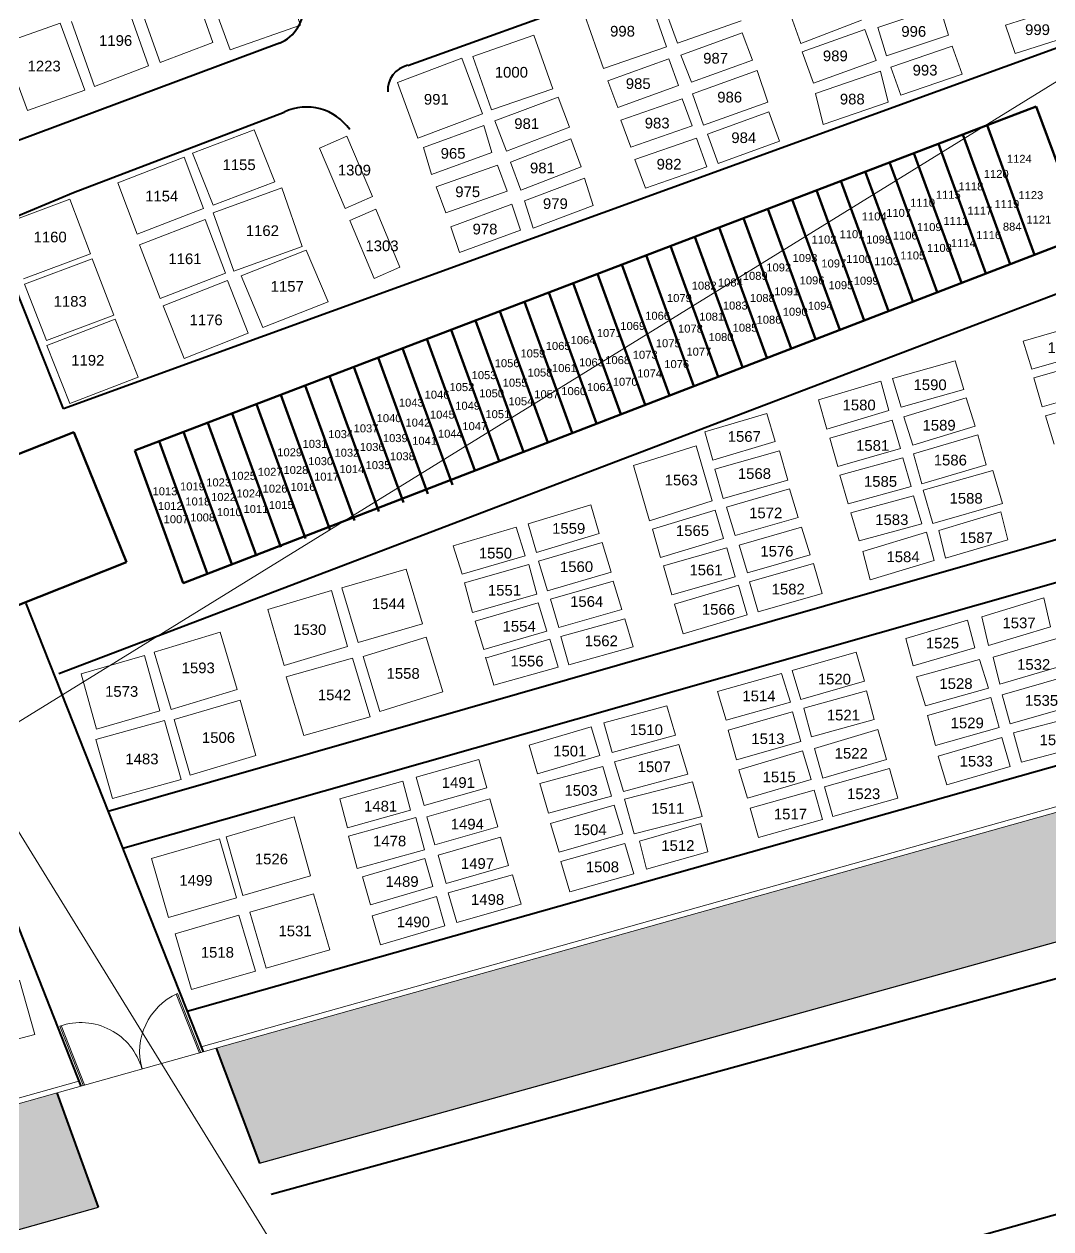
# Model space of a CAD drawing. Header units: inches. Extents: x 0 to 420, y 0 to 297.
# Drawn here: x 241.48 to 279.97, y 110.63 to 155.78 of the extents above; entities that cross this region are included whole.
import ezdxf

# ---------------------------------------------------------------- set-up
doc = ezdxf.new("R2010")
doc.units = ezdxf.units.IN
doc.header["$LTSCALE"] = 2.5
doc.header["$MEASUREMENT"] = 0
doc.layers.get('0').update_dxf_attribs({"lineweight": 0})
for name, color, linetype, lineweight in [('MALHA_COORDENADA4', 10, 'Continuous', 0), ('PEN 01', 1, 'Continuous', 9), ('PEN 02', 2, 'Continuous', 20), ('PEN 03', 3, 'Continuous', 30), ('PEN 04', 4, 'Continuous', 40), ('PEN 05', 5, 'Continuous', 50)]:
    doc.layers.add(name, color=color, linetype=linetype, lineweight=lineweight)
doc.styles.get("Standard").update_dxf_attribs({"font": 'arial.ttf'})

msp = doc.modelspace()

# ---------------------------------------------------------------- hatches: boundary and pattern name
at = {"layer": 'PEN 03'}
h = msp.add_hatch(dxfattribs=at)
h.set_pattern_fill('GRASS', color=256, angle=-58.3307, style=0)
h.set_pattern_definition([(31.66932, (10.4577, 355.69984), (0.2305709, 0.9730555), [0.1875, -1.2267136]), (346.66932, (10.4577, 355.6998), (0.230571, 0.9730555), [0.1875, -0.8125]), (76.66932, (10.4577, 355.6998), (-0.9730555, 0.230571), [0.1875, -0.8125])])
h.paths.add_polyline_path([(263.725, 221.783), (292.136, 132.577), (290.357, 129.104), (248.679, 117.407), (250.296, 113.101), (293.176, 125), (294.819, 128.86), (266.122, 220.214), (266.114, 220.261), (266.106, 220.309), (266.096, 220.356), (266.085, 220.402), (266.072, 220.449), (266.059, 220.495), (266.044, 220.54), (266.028, 220.586), (266.01, 220.63), (265.992, 220.675), (265.972, 220.719), (265.951, 220.762), (265.929, 220.805), (265.906, 220.847), (265.882, 220.888), (265.857, 220.929), (265.83, 220.969), (265.803, 221.008), (265.774, 221.047), (265.745, 221.085), (265.714, 221.122), (265.683, 221.158), (265.65, 221.194), (265.617, 221.228), (265.583, 221.262), (265.547, 221.294), (265.511, 221.326), (265.474, 221.357), (265.437, 221.387), (265.398, 221.415), (265.359, 221.443), (265.319, 221.47), (265.278, 221.495), (265.237, 221.52), (265.195, 221.543), (265.153, 221.566), (265.109, 221.587), (265.066, 221.607), (265.022, 221.625), (264.977, 221.643), (264.932, 221.659), (264.886, 221.674), (264.84, 221.688), (264.794, 221.701), (264.747, 221.713), (264.7, 221.723), (264.653, 221.732), (264.606, 221.74), (264.558, 221.746), (264.51, 221.751), (264.463, 221.755), (264.415, 221.758), (264.367, 221.759), (264.319, 221.759), (264.271, 221.758), (264.223, 221.755), (264.175, 221.751), (264.127, 221.746), (264.079, 221.74), (264.032, 221.732), (263.985, 221.724), (263.938, 221.713), (263.891, 221.702), (263.845, 221.689)])
h = msp.add_hatch(dxfattribs=at)
h.set_pattern_fill('GRASS', color=256, angle=-58.3307, style=0, pattern_type=2)
h.set_pattern_definition([(31.6693, (239.42994, 128.5002), (0.230571, 0.9730555), [0.1875, -1.226714]), (346.6693, (239.4299, 128.5002), (0.230571, 0.973056), [0.1875, -1.226714, 0.1875, -0.8125]), (76.6693, (239.4299, 128.5002), (-0.973056, 0.230571), [0.1875, -1.226714, 0.1875, -0.8125, 0.1875, -0.8125])])
h.paths.add_polyline_path([(165.497, 94.062), (164.38, 92.025), (166.221, 89.606), (244.268, 111.444), (242.72, 115.735)])

# ---------------------------------------------------------------- linework, layer by layer
for p, q in [((251.843, 155.744, 1.69), (250.812, 158.603, 1.885)), ((249.198, 154.814, 1.763), (248.167, 157.673, 1.958)), ((247.692, 157.519, 1.995), (248.552, 155.089, 1.781)), ((245.715, 156.778, 2.018), (246.575, 154.349, 1.804)), ((264.848, 156.951, 1.477), (265.558, 154.928, 1.363)), ((265.233, 157.107, 1.486), (265.971, 155.07, 1.371)), ((245.284, 156.649, 2.058), (246.144, 154.22, 1.844)), ((273.482, 155.656, 1.234), (275.802, 156.431, 1.145)), ((275.802, 156.431, 1.145), (276.124, 155.367, 0.956)), ((280.635, 156.496, 0.93), (278.27, 155.748, 0.924)), ((242.824, 155.812, 2.049), (240.676, 155.051, 2.053)), ((242.824, 155.812, 2.049), (243.75, 153.309, 1.893)), ((243.255, 155.875, 2.083), (244.115, 153.446, 1.869)), ((262.481, 156.143, 1.436), (263.191, 154.12, 1.322)), ((268.35, 155.91, 1.337), (265.971, 155.07, 1.371)), ((270.214, 156.11, 1.19), (270.589, 155.061, 1.172)), ((272.865, 155.929, 1.237), (270.589, 155.061, 1.172)), ((251.843, 155.744, 1.69), (249.198, 154.814, 1.763)), ((260.589, 155.37, 1.43), (258.292, 154.573, 1.5)), ((260.589, 155.37, 1.43), (261.296, 153.363, 1.36)), ((268.388, 155.45, 1.251), (266.099, 154.623, 1.291)), ((268.388, 155.45, 1.251), (268.784, 154.436, 1.232)), ((272.988, 155.583, 1.179), (270.639, 154.746, 1.151)), ((272.988, 155.583, 1.179), (273.421, 154.413, 1.053)), ((273.482, 155.656, 1.234), (273.804, 154.592, 1.045)), ((273.804, 154.592, 1.045), (276.124, 155.367, 0.956)), ((278.27, 155.748, 0.924), (278.621, 154.683, 0.815)), ((280.986, 155.431, 0.821), (278.621, 154.683, 0.815)), ((240.676, 155.051, 2.053), (241.602, 152.548, 1.897)), ((248.552, 155.089, 1.781), (246.575, 154.349, 1.804)), ((265.558, 154.928, 1.363), (263.191, 154.12, 1.322)), ((276.263, 154.957, 0.896), (273.964, 154.167, 1.005)), ((276.263, 154.957, 0.896), (273.964, 154.167, 1.005)), ((276.263, 154.957, 0.896), (276.639, 153.907, 0.728)), ((257.892, 154.501, 1.534), (255.474, 153.591, 1.527)), ((257.892, 154.501, 1.534), (258.657, 152.425, 1.43)), ((258.292, 154.573, 1.5), (258.999, 152.566, 1.43)), ((265.646, 154.483, 1.338), (263.361, 153.661, 1.32)), ((265.646, 154.483, 1.338), (266.013, 153.482, 1.223)), ((266.099, 154.623, 1.291), (266.495, 153.609, 1.272)), ((268.784, 154.436, 1.232), (266.495, 153.609, 1.272)), ((270.639, 154.746, 1.151), (271.073, 153.575, 1.025)), ((246.144, 154.22, 1.844), (244.115, 153.446, 1.869)), ((268.95, 154.038, 1.213), (266.534, 153.169, 1.302)), ((268.95, 154.038, 1.213), (269.359, 152.858, 1.069)), ((273.421, 154.413, 1.053), (271.073, 153.575, 1.025)), ((273.581, 154.014, 1.023), (271.143, 153.176, 1.045)), ((273.581, 154.014, 1.023), (273.868, 152.861, 0.85)), ((273.964, 154.167, 1.005), (274.339, 153.118, 0.837)), ((255.474, 153.591, 1.527), (256.239, 151.514, 1.423)), ((263.361, 153.661, 1.32), (263.728, 152.661, 1.205)), ((276.639, 153.907, 0.728), (274.339, 153.118, 0.837)), ((243.75, 153.309, 1.893), (241.602, 152.548, 1.897)), ((261.296, 153.363, 1.36), (258.999, 152.566, 1.43)), ((266.013, 153.482, 1.223), (263.728, 152.661, 1.205)), ((266.534, 153.169, 1.302), (266.943, 151.989, 1.158)), ((271.143, 153.176, 1.045), (271.43, 152.023, 0.872)), ((261.491, 153.049, 1.219), (259.123, 152.155, 1.389)), ((261.491, 153.049, 1.219), (261.926, 151.92, 1.073)), ((266.148, 152.983, 1.294), (263.844, 152.178, 1.255)), ((266.148, 152.983, 1.294), (266.52, 151.973, 1.157)), ((269.359, 152.858, 1.069), (266.943, 151.989, 1.158)), ((273.868, 152.861, 0.85), (271.43, 152.023, 0.872)), ((258.657, 152.425, 1.43), (256.239, 151.514, 1.423)), ((263.844, 152.178, 1.255), (264.216, 151.168, 1.118)), ((269.399, 152.489, 1.079), (267.092, 151.663, 1.13)), ((269.399, 152.489, 1.079), (269.796, 151.39, 0.934)), ((247.792, 150.943, 1.531), (250.108, 151.816, 1.217)), ((250.108, 151.816, 1.217), (250.881, 149.87, 1.389)), ((258.711, 151.988, 1.414), (256.445, 151.162, 1.362)), ((258.711, 151.988, 1.414), (259.016, 150.968, 1.25)), ((259.123, 152.155, 1.389), (259.558, 151.026, 1.243)), ((261.926, 151.92, 1.073), (259.558, 151.026, 1.243)), ((266.52, 151.973, 1.157), (264.216, 151.168, 1.118)), ((252.546, 151.139, 1.453), (253.573, 151.585, 1.458)), ((253.573, 151.585, 1.458), (254.537, 149.322, 1.287)), ((261.974, 151.486, 1.136), (259.709, 150.606, 1.17)), ((261.974, 151.486, 1.136), (262.357, 150.434, 1.047)), ((266.679, 151.508, 1.045), (264.375, 150.706, 1.081)), ((266.679, 151.508, 1.045), (267.075, 150.429, 0.905)), ((267.092, 151.663, 1.13), (267.489, 150.564, 0.985)), ((269.796, 151.39, 0.934), (267.489, 150.564, 0.985)), ((247.792, 150.943, 1.531), (248.566, 148.996, 1.703)), ((252.546, 151.139, 1.453), (253.509, 148.875, 1.282)), ((256.445, 151.162, 1.362), (256.75, 150.141, 1.198)), ((259.016, 150.968, 1.25), (256.75, 150.141, 1.198)), ((247.48, 150.797, 1.717), (244.986, 149.84, 1.715)), ((247.48, 150.797, 1.717), (248.204, 148.871, 1.371)), ((256.918, 149.687, 1.138), (259.227, 150.5, 1.214)), ((259.227, 150.5, 1.214), (259.591, 149.52, 1.113)), ((259.709, 150.606, 1.17), (260.092, 149.554, 1.081)), ((262.357, 150.434, 1.047), (260.092, 149.554, 1.081)), ((264.375, 150.706, 1.081), (264.771, 149.628, 0.941)), ((267.075, 150.429, 0.905), (264.771, 149.628, 0.941)), ((262.485, 150.003, 1.029), (260.233, 149.157, 1.053)), ((262.485, 150.003, 1.029), (262.812, 148.981, 0.931)), ((244.986, 149.84, 1.715), (245.711, 147.915, 1.369)), ((248.566, 148.996, 1.703), (250.881, 149.87, 1.389)), ((248.571, 148.716, 2.227), (251.137, 149.645, 1.204)), ((251.137, 149.645, 1.204), (251.906, 147.448, 1.211)), ((256.918, 149.687, 1.138), (257.282, 148.707, 1.037)), ((257.282, 148.707, 1.037), (259.591, 149.52, 1.113)), ((240.694, 148.291, 1.555), (243.195, 149.222, 1.595)), ((243.195, 149.222, 1.595), (243.962, 147.173, 1.435)), ((253.509, 148.875, 1.282), (254.537, 149.322, 1.287)), ((259.755, 149.036, 1.048), (257.47, 148.19, 0.979)), ((259.755, 149.036, 1.048), (260.084, 148.065, 1.027)), ((260.233, 149.157, 1.053), (260.561, 148.135, 0.955)), ((248.204, 148.871, 1.371), (245.711, 147.915, 1.369)), ((248.571, 148.716, 2.227), (248.571, 148.716, 2.227)), ((248.571, 148.716, 2.227), (249.34, 146.519, 2.234)), ((254.657, 148.841, 1.233), (253.692, 148.419, 1.222)), ((254.657, 148.841, 1.233), (255.563, 146.672, 0.959)), ((262.812, 148.981, 0.931), (260.561, 148.135, 0.955)), ((248.262, 148.456, 1.448), (245.809, 147.513, 1.386)), ((248.262, 148.456, 1.448), (249.029, 146.443, 1.296)), ((253.692, 148.419, 1.222), (254.598, 146.25, 0.948)), ((257.47, 148.19, 0.979), (257.8, 147.219, 0.958)), ((260.084, 148.065, 1.027), (257.8, 147.219, 0.958)), ((245.809, 147.513, 1.386), (246.576, 145.5, 1.234)), ((249.34, 146.519, 2.234), (251.906, 147.448, 1.211)), ((249.617, 146.349, 1.951), (252.055, 147.312, 1.947)), ((252.055, 147.312, 1.947), (252.87, 145.377, 1.076)), ((241.461, 146.242, 1.395), (243.962, 147.173, 1.435)), ((241.495, 146.039, 1.38), (244.024, 146.988, 1.398)), ((244.024, 146.988, 1.398), (244.847, 144.879, 1.249)), ((249.029, 146.443, 1.296), (246.576, 145.5, 1.234)), ((249.617, 146.349, 1.951), (250.432, 144.413, 1.08)), ((255.563, 146.672, 0.959), (254.598, 146.25, 0.948)), ((241.495, 146.039, 1.38), (242.317, 143.93, 1.231)), ((246.697, 145.22, 1.243), (249.098, 146.17, 1.243)), ((249.098, 146.17, 1.243), (249.881, 144.206, 0.949)), ((246.697, 145.22, 1.243), (247.479, 143.256, 0.949)), ((250.432, 144.413, 1.08), (252.87, 145.377, 1.076)), ((242.317, 143.93, 1.231), (244.847, 144.879, 1.249)), ((242.325, 143.737, 1.218), (244.886, 144.728, 1.228)), ((244.886, 144.728, 1.228), (245.75, 142.553, 1.067)), ((278.927, 143.905, -0.846), (281.313, 144.595, -0.888)), ((247.479, 143.256, 0.949), (249.881, 144.206, 0.949)), ((242.325, 143.737, 1.218), (243.189, 141.562, 1.057)), ((278.927, 143.905, -0.846), (279.247, 142.85, -0.87)), ((276.382, 143.167, -0.696), (274.032, 142.504, -0.501)), ((276.382, 143.167, -0.696), (276.701, 142.09, -0.824)), ((279.247, 142.85, -0.87), (281.634, 143.54, -0.912)), ((281.737, 143.215, -0.951), (279.329, 142.53, -0.896)), ((243.189, 141.562, 1.057), (245.75, 142.553, 1.067)), ((271.259, 141.7, -0.582), (273.594, 142.397, -0.488)), ((273.594, 142.397, -0.488), (273.896, 141.305, -0.571)), ((274.032, 142.504, -0.501), (274.351, 141.427, -0.629)), ((279.637, 141.444, -0.949), (279.329, 142.53, -0.896)), ((276.701, 142.09, -0.824), (274.351, 141.427, -0.629)), ((282.046, 142.13, -1.004), (279.637, 141.444, -0.949)), ((271.259, 141.7, -0.582), (271.561, 140.607, -0.665)), ((274.449, 141.071, -0.632), (276.788, 141.772, -0.765)), ((276.788, 141.772, -0.765), (277.124, 140.71, -0.97)), ((282.12, 141.763, -0.984), (279.758, 141.101, -1.079)), ((269.324, 141.194, -0.545), (266.991, 140.499, -0.284)), ((269.324, 141.194, -0.545), (269.631, 140.136, -0.664)), ((271.561, 140.607, -0.665), (273.896, 141.305, -0.571)), ((271.677, 140.264, -0.721), (274.019, 140.938, -0.626)), ((274.019, 140.938, -0.626), (274.327, 139.879, -0.727)), ((274.449, 141.071, -0.632), (274.785, 140.009, -0.837)), ((280.091, 140.041, -1.201), (279.758, 141.101, -1.079)), ((266.991, 140.499, -0.284), (267.298, 139.441, -0.403)), ((274.785, 140.009, -0.837), (277.124, 140.71, -0.97)), ((266.667, 139.983, -0.347), (264.323, 139.236, -0.331)), ((267.268, 137.918, -0.552), (266.667, 139.983, -0.347)), ((269.631, 140.136, -0.664), (267.298, 139.441, -0.403)), ((271.677, 140.264, -0.721), (271.985, 139.206, -0.822)), ((277.224, 140.395, -1.006), (274.82, 139.683, -0.764)), ((277.224, 140.395, -1.006), (277.538, 139.27, -1.071)), ((269.793, 139.796, -0.665), (267.373, 139.109, -0.402)), ((269.793, 139.796, -0.665), (270.107, 138.688, -0.766)), ((271.985, 139.206, -0.822), (274.327, 139.879, -0.727)), ((274.419, 139.528, -0.745), (272.056, 138.873, -0.759)), ((274.727, 138.456, -0.897), (274.419, 139.528, -0.745)), ((274.82, 139.683, -0.764), (275.134, 138.558, -0.829)), ((264.923, 137.171, -0.536), (264.323, 139.236, -0.331)), ((267.373, 139.109, -0.402), (267.687, 138.001, -0.503)), ((277.538, 139.27, -1.071), (275.134, 138.558, -0.829)), ((270.107, 138.688, -0.766), (267.687, 138.001, -0.503)), ((272.364, 137.801, -0.911), (272.056, 138.873, -0.759)), ((275.175, 138.319, -0.664), (277.793, 139.058, -0.666)), ((278.154, 137.812, -0.666), (277.793, 139.058, -0.666)), ((270.171, 138.363, -0.793), (267.808, 137.685, -0.578)), ((270.171, 138.363, -0.793), (270.493, 137.293, -0.902)), ((274.727, 138.456, -0.897), (272.364, 137.801, -0.911)), ((275.536, 137.073, -0.664), (275.175, 138.319, -0.664)), ((262.724, 137.765, -0.432), (260.369, 137.056, -0.177)), ((262.724, 137.765, -0.432), (263.035, 136.692, -0.557)), ((267.268, 137.918, -0.552), (264.923, 137.171, -0.536)), ((274.818, 138.106, -0.823), (272.471, 137.471, -0.916)), ((274.818, 138.106, -0.823), (274.818, 138.106, -0.823)), ((274.818, 138.106, -0.823), (275.127, 137.059, -0.817)), ((275.536, 137.073, -0.664), (278.154, 137.812, -0.666)), ((265.029, 136.85, -0.632), (267.384, 137.564, -0.579)), ((267.693, 136.504, -0.713), (267.384, 137.564, -0.579)), ((267.808, 137.685, -0.578), (268.13, 136.615, -0.687)), ((270.493, 137.293, -0.902), (268.13, 136.615, -0.687)), ((272.471, 137.471, -0.916), (272.78, 136.423, -0.91)), ((278.092, 137.504, -1.011), (275.766, 136.81, -0.827)), ((278.092, 137.504, -1.011), (278.346, 136.461, -1.271)), ((257.558, 136.236, -0.241), (259.924, 136.93, -0.18)), ((259.924, 136.93, -0.18), (260.259, 135.86, -0.214)), ((260.369, 137.056, -0.177), (260.681, 135.983, -0.302)), ((265.337, 135.789, -0.766), (265.029, 136.85, -0.632)), ((270.617, 136.931, -0.934), (268.276, 136.252, -0.703)), ((270.617, 136.931, -0.934), (270.939, 135.896, -1.021)), ((275.127, 137.059, -0.817), (272.78, 136.423, -0.91)), ((275.766, 136.81, -0.827), (276.02, 135.767, -1.087)), ((263.035, 136.692, -0.557), (260.681, 135.983, -0.302)), ((260.76, 135.66, -0.326), (263.151, 136.357, -0.306)), ((263.151, 136.357, -0.306), (263.482, 135.24, -0.434)), ((265.337, 135.789, -0.766), (267.693, 136.504, -0.713)), ((275.307, 136.741, -1.075), (272.911, 136.022, -1.053)), ((275.59, 135.676, -1.071), (275.307, 136.741, -1.075)), ((278.346, 136.461, -1.271), (276.02, 135.767, -1.087)), ((257.558, 136.236, -0.241), (257.893, 135.166, -0.275)), ((267.815, 136.154, -0.711), (265.445, 135.484, -0.676)), ((267.815, 136.154, -0.711), (268.126, 135.069, -0.823)), ((268.276, 136.252, -0.703), (268.597, 135.217, -0.79)), ((273.193, 134.957, -1.049), (272.911, 136.022, -1.053)), ((257.893, 135.166, -0.275), (260.259, 135.86, -0.214)), ((260.391, 135.532, -0.328), (257.986, 134.842, -0.298)), ((260.391, 135.532, -0.328), (260.691, 134.422, -0.452)), ((260.76, 135.66, -0.326), (261.091, 134.543, -0.454)), ((265.445, 135.484, -0.676), (265.755, 134.398, -0.788)), ((270.939, 135.896, -1.021), (268.597, 135.217, -0.79)), ((271.067, 135.563, -1.008), (268.671, 134.877, -0.797)), ((271.067, 135.563, -1.008), (271.387, 134.448, -1.021)), ((275.59, 135.676, -1.071), (273.193, 134.957, -1.049)), ((253.392, 134.659, -0.135), (255.802, 135.356, -0.232)), ((255.802, 135.356, -0.232), (256.41, 133.307, -0.457)), ((261.091, 134.543, -0.454), (263.482, 135.24, -0.434)), ((268.126, 135.069, -0.823), (265.755, 134.398, -0.788)), ((252.999, 134.558, -0.125), (250.617, 133.85, -0.133)), ((252.999, 134.558, -0.125), (253.603, 132.454, -0.252)), ((253.392, 134.659, -0.135), (254, 132.61, -0.36)), ((257.986, 134.842, -0.298), (258.286, 133.732, -0.422)), ((263.563, 134.909, -0.464), (261.204, 134.235, -0.293)), ((263.563, 134.909, -0.464), (263.881, 133.843, -0.777)), ((265.853, 134.041, -0.783), (268.257, 134.756, -0.793)), ((268.257, 134.756, -0.793), (268.587, 133.645, -0.89)), ((268.671, 134.877, -0.797), (268.991, 133.761, -0.81)), ((260.691, 134.422, -0.452), (258.286, 133.732, -0.422)), ((261.204, 134.235, -0.293), (261.522, 133.169, -0.606)), ((271.387, 134.448, -1.021), (268.991, 133.761, -0.81)), ((277.372, 133.575, -0.838), (279.698, 134.28, -1.36)), ((279.952, 133.199, -1.745), (279.698, 134.28, -1.36)), ((250.617, 133.85, -0.133), (251.221, 131.746, -0.26)), ((260.748, 134.094, -0.458), (258.387, 133.412, -0.492)), ((260.748, 134.094, -0.458), (261.071, 133.029, -0.593)), ((263.881, 133.843, -0.777), (261.522, 133.169, -0.606)), ((265.853, 134.041, -0.783), (266.183, 132.93, -0.88)), ((254, 132.61, -0.36), (256.41, 133.307, -0.457)), ((258.387, 133.412, -0.492), (258.709, 132.347, -0.627)), ((261.591, 132.827, -0.634), (263.995, 133.497, -0.757)), ((263.995, 133.497, -0.757), (264.305, 132.447, -0.891)), ((266.183, 132.93, -0.88), (268.587, 133.645, -0.89)), ((276.844, 133.445, -0.815), (274.53, 132.762, -1.231)), ((276.844, 133.445, -0.815), (277.117, 132.413, -0.823)), ((277.625, 132.495, -1.223), (277.372, 133.575, -0.838)), ((277.625, 132.495, -1.223), (279.952, 133.199, -1.745)), ((246.353, 132.25, 0.156), (248.828, 132.999, -0.083)), ((248.828, 132.999, -0.083), (249.467, 130.848, -0.356)), ((256.545, 132.812, -0.584), (254.191, 132.079, -0.3)), ((256.545, 132.812, -0.584), (257.168, 130.761, -0.865)), ((261.071, 133.029, -0.593), (258.709, 132.347, -0.627)), ((261.591, 132.827, -0.634), (261.901, 131.777, -0.768)), ((274.53, 132.762, -1.231), (274.803, 131.73, -1.239)), ((253.603, 132.454, -0.252), (251.221, 131.746, -0.26)), ((261.182, 132.729, -0.641), (258.81, 132.032, -0.626)), ((261.182, 132.729, -0.641), (261.492, 131.679, -0.775)), ((261.901, 131.777, -0.768), (264.305, 132.447, -0.891)), ((277.117, 132.413, -0.823), (274.803, 131.73, -1.239)), ((280.149, 132.741, -0.992), (277.806, 132.055, -1.199)), ((245.994, 132.116, 0.126), (243.614, 131.434, 0.152)), ((245.994, 132.116, 0.126), (246.572, 130.044, -0.098)), ((246.353, 132.25, 0.156), (246.993, 130.099, -0.117)), ((251.297, 131.315, -0.281), (253.783, 132.015, -0.275)), ((253.783, 132.015, -0.275), (254.452, 129.819, -0.558)), ((254.191, 132.079, -0.3), (254.814, 130.028, -0.581)), ((258.778, 132.06, -0.518), (259.088, 131.009, -0.652)), ((270.268, 131.562, -0.915), (272.664, 132.25, -1.009)), ((272.664, 132.25, -1.009), (272.983, 131.158, -1.029)), ((274.929, 131.318, -1.231), (277.293, 131.974, -1.244)), ((277.629, 130.896, -1.194), (277.293, 131.974, -1.244)), ((277.806, 132.055, -1.199), (278.049, 131.042, -1.239)), ((243.614, 131.434, 0.152), (244.192, 129.361, -0.072)), ((259.088, 131.009, -0.652), (261.492, 131.679, -0.775)), ((267.463, 130.771, -0.884), (269.867, 131.446, -0.909)), ((270.202, 130.369, -0.955), (269.867, 131.446, -0.909)), ((270.268, 131.562, -0.915), (270.587, 130.47, -0.935)), ((280.392, 131.728, -1.032), (278.049, 131.042, -1.239)), ((251.297, 131.315, -0.281), (251.966, 129.12, -0.564)), ((270.587, 130.47, -0.935), (272.983, 131.158, -1.029)), ((275.265, 130.24, -1.181), (274.929, 131.318, -1.231)), ((280.525, 131.33, -1.565), (278.134, 130.652, -1.279)), ((246.993, 130.099, -0.117), (249.467, 130.848, -0.356)), ((257.168, 130.761, -0.865), (254.814, 130.028, -0.581)), ((267.799, 129.694, -0.93), (267.463, 130.771, -0.884)), ((273.05, 130.801, -1.048), (270.699, 130.153, -0.788)), ((273.05, 130.801, -1.048), (273.343, 129.723, -1.319)), ((275.265, 130.24, -1.181), (277.629, 130.896, -1.194)), ((275.341, 129.867, -1.202), (277.718, 130.542, -1.235)), ((278.021, 129.426, -1.323), (277.718, 130.542, -1.235)), ((278.134, 130.652, -1.279), (278.443, 129.564, -1.346)), ((246.572, 130.044, -0.098), (244.192, 129.361, -0.072)), ((249.573, 130.453, -0.417), (247.106, 129.719, -0.241)), ((249.573, 130.453, -0.417), (250.169, 128.374, -0.511)), ((265.576, 130.24, -0.911), (263.207, 129.595, -0.708)), ((265.576, 130.24, -0.911), (265.894, 129.132, -1.011)), ((267.799, 129.694, -0.93), (270.202, 130.369, -0.955)), ((270.699, 130.153, -0.788), (270.992, 129.074, -1.059)), ((280.835, 130.243, -1.632), (278.443, 129.564, -1.346)), ((246.74, 129.687, -0.103), (244.171, 128.969, -0.072)), ((246.74, 129.687, -0.103), (247.361, 127.479, -0.332)), ((247.106, 129.719, -0.241), (247.702, 127.64, -0.335)), ((251.966, 129.12, -0.564), (254.452, 129.819, -0.558)), ((263.207, 129.595, -0.708), (263.525, 128.487, -0.808)), ((267.871, 129.319, -0.959), (270.281, 130.013, -0.962)), ((270.59, 128.904, -1.036), (270.281, 130.013, -0.962)), ((273.343, 129.723, -1.319), (270.992, 129.074, -1.059)), ((275.645, 128.752, -1.29), (275.341, 129.867, -1.202)), ((280.949, 129.851, -1.635), (278.568, 129.219, -1.503)), ((260.404, 128.758, -0.757), (262.736, 129.442, -0.808)), ((263.059, 128.375, -0.96), (262.736, 129.442, -0.808)), ((265.894, 129.132, -1.011), (263.525, 128.487, -0.808)), ((268.18, 128.21, -1.033), (267.871, 129.319, -0.959)), ((273.484, 129.342, -1.349), (271.101, 128.638, -1.276)), ((273.484, 129.342, -1.349), (273.804, 128.229, -1.34)), ((275.645, 128.752, -1.29), (278.021, 129.426, -1.323)), ((278.568, 129.219, -1.503), (278.859, 128.125, -1.516)), ((244.171, 128.969, -0.072), (244.793, 126.761, -0.301)), ((260.727, 127.691, -0.909), (260.404, 128.758, -0.757)), ((266.02, 128.786, -1.015), (263.612, 128.132, -0.799)), ((266.02, 128.786, -1.015), (266.356, 127.676, -1.098)), ((268.18, 128.21, -1.033), (270.59, 128.904, -1.036)), ((275.745, 128.354, -1.318), (278.123, 129.049, -1.373)), ((278.439, 127.963, -1.549), (278.123, 129.049, -1.373)), ((281.24, 128.757, -1.648), (278.859, 128.125, -1.516)), ((250.169, 128.374, -0.511), (247.702, 127.64, -0.335)), ((260.727, 127.691, -0.909), (263.059, 128.375, -0.96)), ((268.273, 127.841, -1.055), (270.657, 128.543, -1.079)), ((270.978, 127.476, -1.29), (270.657, 128.543, -1.079)), ((271.101, 128.638, -1.276), (271.42, 127.525, -1.267)), ((273.804, 128.229, -1.34), (271.42, 127.525, -1.267)), ((276.062, 127.268, -1.494), (275.745, 128.354, -1.318)), ((258.526, 128.226, -0.834), (256.174, 127.566, -0.664)), ((258.526, 128.226, -0.834), (258.821, 127.163, -0.832)), ((260.808, 127.32, -0.949), (263.168, 127.956, -0.801)), ((263.496, 126.854, -0.839), (263.168, 127.956, -0.801)), ((263.612, 128.132, -0.799), (263.948, 127.022, -0.882)), ((268.594, 126.775, -1.266), (268.273, 127.841, -1.055)), ((273.919, 127.884, -1.346), (271.482, 127.193, -1.278)), ((274.231, 126.778, -1.405), (273.919, 127.884, -1.346)), ((276.062, 127.268, -1.494), (278.439, 127.963, -1.549)), ((247.361, 127.479, -0.332), (244.793, 126.761, -0.301)), ((253.314, 126.744, -0.624), (255.67, 127.414, -0.625)), ((255.959, 126.327, -0.768), (255.67, 127.414, -0.625)), ((256.174, 127.566, -0.664), (256.469, 126.504, -0.662)), ((266.356, 127.676, -1.098), (263.948, 127.022, -0.882)), ((266.526, 127.389, -1.101), (263.985, 126.733, -1.021)), ((266.526, 127.389, -1.101), (266.893, 126.091, -1.113)), ((268.594, 126.775, -1.266), (270.978, 127.476, -1.29)), ((258.821, 127.163, -0.832), (256.469, 126.504, -0.662)), ((261.135, 126.218, -0.987), (260.808, 127.32, -0.949)), ((268.698, 126.395, -1.289), (271.093, 127.077, -1.289)), ((271.403, 125.977, -1.345), (271.093, 127.077, -1.289)), ((271.794, 126.087, -1.337), (271.482, 127.193, -1.278)), ((253.604, 125.657, -0.767), (253.314, 126.744, -0.624)), ((258.939, 126.755, -0.83), (256.573, 126.077, -0.72)), ((258.939, 126.755, -0.83), (259.241, 125.706, -0.897)), ((261.135, 126.218, -0.987), (263.496, 126.854, -0.839)), ((261.211, 125.826, -0.988), (263.601, 126.518, -0.894)), ((263.923, 125.437, -1.003), (263.601, 126.518, -0.894)), ((263.985, 126.733, -1.021), (264.351, 125.435, -1.033)), ((274.231, 126.778, -1.405), (271.794, 126.087, -1.337)), ((249.054, 125.329, -0.47), (251.596, 126.075, -0.517)), ((251.596, 126.075, -0.517), (252.218, 123.869, -0.759)), ((253.604, 125.657, -0.767), (255.959, 126.327, -0.768)), ((253.639, 125.347, -0.675), (256.157, 126.047, -0.661)), ((256.484, 124.844, -0.721), (256.157, 126.047, -0.661)), ((256.573, 126.077, -0.72), (256.874, 125.028, -0.787)), ((266.893, 126.091, -1.113), (264.351, 125.435, -1.033)), ((269.009, 125.295, -1.345), (268.698, 126.395, -1.289)), ((269.009, 125.295, -1.345), (271.403, 125.977, -1.345)), ((259.241, 125.706, -0.897), (256.874, 125.028, -0.787)), ((261.533, 124.745, -1.097), (261.211, 125.826, -0.988)), ((266.847, 125.821, -1.129), (264.542, 125.164, -1.054)), ((266.847, 125.821, -1.129), (267.111, 124.765, -1.307)), ((246.253, 124.515, -0.515), (248.801, 125.255, -0.488)), ((248.801, 125.255, -0.488), (249.434, 123.045, -0.749)), ((249.054, 125.329, -0.47), (249.676, 123.122, -0.712)), ((253.966, 124.144, -0.735), (253.639, 125.347, -0.675)), ((259.333, 125.314, -0.928), (256.999, 124.636, -0.677)), ((259.333, 125.314, -0.928), (259.633, 124.253, -1.111)), ((261.533, 124.745, -1.097), (263.923, 125.437, -1.003)), ((261.599, 124.399, -0.99), (264.001, 125.081, -1.08)), ((264.332, 123.942, -1.153), (264.001, 125.081, -1.08)), ((264.542, 125.164, -1.054), (264.806, 124.108, -1.232)), ((253.966, 124.144, -0.735), (256.484, 124.844, -0.721)), ((256.999, 124.636, -0.677), (257.299, 123.574, -0.86)), ((267.111, 124.765, -1.307), (264.806, 124.108, -1.232)), ((246.253, 124.515, -0.515), (246.886, 122.305, -0.776)), ((254.163, 123.831, -0.875), (256.498, 124.519, -0.82)), ((256.797, 123.466, -0.846), (256.498, 124.519, -0.82)), ((259.633, 124.253, -1.111), (257.299, 123.574, -0.86)), ((261.929, 123.259, -1.063), (261.599, 124.399, -0.99)), ((249.676, 123.122, -0.712), (252.218, 123.869, -0.759)), ((254.462, 122.778, -0.901), (254.163, 123.831, -0.875)), ((259.782, 123.904, -1.093), (257.37, 123.221, -0.982)), ((259.782, 123.904, -1.093), (260.112, 122.796, -1.122)), ((261.929, 123.259, -1.063), (264.332, 123.942, -1.153)), ((254.462, 122.778, -0.901), (256.797, 123.466, -0.846)), ((246.886, 122.305, -0.776), (249.434, 123.045, -0.749)), ((252.326, 123.185, -0.809), (249.94, 122.497, -0.788)), ((252.938, 121.095, -0.892), (252.326, 123.185, -0.809)), ((254.524, 122.369, -0.861), (256.936, 123.083, -0.9)), ((257.246, 121.988, -1.051), (256.936, 123.083, -0.9)), ((257.37, 123.221, -0.982), (257.7, 122.113, -1.011)), ((247.14, 121.695, -0.898), (249.533, 122.384, -0.832)), ((249.533, 122.384, -0.832), (250.149, 120.291, -1.092)), ((250.552, 120.406, -0.871), (249.94, 122.497, -0.788)), ((254.834, 121.275, -1.012), (254.524, 122.369, -0.861)), ((260.112, 122.796, -1.122), (257.7, 122.113, -1.011)), ((254.834, 121.275, -1.012), (257.246, 121.988, -1.051)), ((247.14, 121.695, -0.898), (247.756, 119.602, -1.158)), ((252.938, 121.095, -0.892), (250.552, 120.406, -0.871)), ((247.756, 119.602, -1.158), (250.149, 120.291, -1.092)), ((241.31, 119.955, -0.738), (241.885, 117.921, -0.936)), ((241.885, 117.921, -0.936), (239.5, 117.3, -0.659))]:
    msp.add_line(p, q)
at = {"layer": 'MALHA_COORDENADA4'}
for p, q in [((138.373, 292.322), (315.416, 5.322)), ((39.748, 5.322), (327.94, 183.1))]:
    msp.add_line(p, q, dxfattribs=at)
at = {"layer": 'PEN 01'}
for p, q in [((290.218, 129.273, -1.995), (248.118, 117.458, -1.509)), ((290.357, 129.104, -1.996), (248.679, 117.407, -1.515)), ((242.72, 115.735, -1.421), (248.679, 117.407, -1.515)), ((243.529, 116.17, -1.42), (165.443, 94.255, -1.556)), ((242.72, 115.735, -1.421), (165.497, 94.062, -1.556))]:
    msp.add_line(p, q, dxfattribs=at)
for centre, start, end in [((248.192, 117.271, -1.847), 113.9884, 195.677), ((243.602, 115.983, -1.831), 15.677, 109.0861)]:
    msp.add_arc(centre, 2.383, start, end, dxfattribs=at)
at = {"layer": 'PEN 02'}
for p, q in [((247.176, 119.43, -1.217), (248.052, 117.215, -1.471)), ((247.223, 119.448, -1.217), (248.099, 117.234, -1.471)), ((242.823, 118.235, -1.127), (243.695, 116.019, -1.384)), ((242.869, 118.253, -1.127), (243.742, 116.037, -1.384))]:
    msp.add_line(p, q, dxfattribs=at)
at = {"layer": 'PEN 03'}
for p, q in [((250.296, 113.101, -2.168), (293.176, 125, -2.748)), ((166.221, 89.606, -1.793), (244.268, 111.444, -2.11))]:
    msp.add_line(p, q, dxfattribs=at)
at = {"layer": 'PEN 04'}
for p, q in [((255.858, 154.237, 1.526), (279.072, 162.576, 1.296)), ((251.048, 155.065, 1.705), (239.961, 150.935, 1.769)), ((280.768, 155.087, 0.831), (242.95, 141.366, 0.972)), ((243.324, 149.476, 1.544), (251.23, 152.483, 1.542)), ((240.647, 148.344, 1.546), (243.324, 149.476, 1.544)), ((242.778, 131.442, 0.285), (285.547, 147.716, -0.762)), ((242.95, 141.366, 0.972), (240.705, 147.028, 1.459)), ((244.625, 126.285, -0.273), (288.353, 138.819, -1.408)), ((245.176, 124.895, -0.572), (288.601, 137.27, -1.511)), ((241.544, 134.075, 0.457), (248.192, 117.271, -1.471)), ((237.18, 132.294, 0.506), (243.602, 115.983, -1.384)), ((247.589, 118.795, -1.293), (285.748, 129.566, -1.819)), ((250.735, 111.932, -2.303), (299.509, 125.33, -2.887)), ((312.746, 120.285, -3.263), (54.131, 47.944, -1.627)), ((248.679, 117.407, -1.515), (250.296, 113.101, -2.168)), ((244.268, 111.444, -2.11), (242.72, 115.735, -1.421))]:
    msp.add_line(p, q, dxfattribs=at)
for centre, radius, start, end in [((250.47, 156.436, 1.705), 1.488, 292.8321, 2.9684), ((256.064, 153.305, 1.526), 0.955, 102.4251, 183.4809), ((252.07, 150.706, 1.458), 1.965, 34.8318, 115.3182)]:
    msp.add_arc(centre, radius, start, end, dxfattribs=at)
at = {"layer": 'PEN 05'}
for p, q in [((279.412, 152.7, 0.289), (245.623, 139.8, 0.718)), ((280.286, 150.345, 0.6), (279.412, 152.7, 0.289)), ((277.573, 151.997, 0.785), (279.347, 147.139, 0.098)), ((275.747, 151.301, 0.781), (277.523, 146.436, 0.093)), ((276.66, 151.649, 0.783), (278.435, 146.788, 0.095)), ((274.834, 150.952, 0.779), (276.611, 146.085, 0.091)), ((273.922, 150.604, 0.777), (275.7, 145.733, 0.088)), ((272.096, 149.907, 0.773), (273.876, 145.03, 0.084)), ((273.009, 150.255, 0.775), (274.788, 145.382, 0.086)), ((271.183, 149.558, 0.771), (272.964, 144.678, 0.081)), ((270.27, 149.21, 0.769), (272.053, 144.327, 0.079)), ((269.357, 148.861, 0.767), (271.141, 143.975, 0.077)), ((267.532, 148.164, 0.764), (269.318, 143.272, 0.072)), ((268.445, 148.513, 0.766), (270.229, 143.624, 0.074)), ((247.436, 134.834, 0.016), (280.77, 147.688, -0.785)), ((266.619, 147.816, 0.762), (268.406, 142.921, 0.07)), ((265.706, 147.467, 0.76), (267.494, 142.569, 0.067)), ((263.88, 146.77, 0.756), (265.671, 141.866, 0.063)), ((264.793, 147.119, 0.758), (266.582, 142.217, 0.065)), ((262.967, 146.422, 0.754), (264.759, 141.514, 0.06)), ((262.055, 146.073, 0.752), (263.847, 141.163, 0.058)), ((261.142, 145.725, 0.75), (262.936, 140.811, 0.056)), ((259.316, 145.028, 0.747), (261.112, 140.108, 0.051)), ((260.229, 145.376, 0.748), (262.024, 140.46, 0.053)), ((258.403, 144.679, 0.745), (260.2, 139.756, 0.049)), ((257.49, 144.331, 0.743), (259.289, 139.405, 0.046)), ((255.665, 143.634, 0.739), (257.532, 138.52, 0.016)), ((256.578, 143.982, 0.741), (258.377, 139.053, 0.044)), ((254.752, 143.285, 0.737), (256.614, 138.185, 0.016)), ((253.839, 142.937, 0.735), (255.696, 137.85, 0.016)), ((252.013, 142.24, 0.731), (253.861, 137.18, 0.016)), ((252.926, 142.588, 0.733), (254.778, 137.515, 0.016)), ((251.1, 141.891, 0.729), (252.943, 136.845, 0.016)), ((250.188, 141.543, 0.728), (252.025, 136.51, 0.016)), ((249.275, 141.194, 0.726), (251.107, 136.175, 0.016)), ((231.512, 135.808, 0.941), (243.348, 140.496, 0.9)), ((243.348, 140.496, 0.9), (245.312, 135.613, 0.211)), ((247.449, 140.497, 0.722), (249.272, 135.505, 0.016)), ((248.362, 140.846, 0.724), (250.19, 135.84, 0.016)), ((246.536, 140.149, 0.72), (248.354, 135.169, 0.016)), ((245.623, 139.8, 0.718), (247.436, 134.834, 0.016)), ((233.344, 130.891, 0.279), (245.312, 135.613, 0.211))]:
    msp.add_line(p, q, dxfattribs=at)

# ---------------------------------------------------------------- texts
for s, height, p in [('999', 0.4, (278.997, 155.373)), ('1196', 0.4, (244.288, 154.967)), ('998', 0.4, (263.442, 155.316)), ('996', 0.4, (274.359, 155.308)), ('987', 0.4, (266.932, 154.303)), ('989', 0.4, (271.42, 154.392)), ('1223', 0.4, (241.608, 154.009)), ('1000', 0.4, (259.121, 153.777)), ('993', 0.4, (274.783, 153.856)), ('985', 0.4, (264.031, 153.351)), ('991', 0.4, (256.463, 152.764)), ('986', 0.4, (267.46, 152.845)), ('988', 0.4, (272.055, 152.772)), ('981', 0.4, (259.851, 151.852)), ('983', 0.4, (264.741, 151.872)), ('984', 0.4, (267.987, 151.325)), ('965', 0.4, (257.092, 150.738)), ('1124', 0.3, (278.316, 150.584)), ('1155', 0.4, (248.915, 150.312)), ('1309', 0.4, (253.237, 150.11)), ('981', 0.4, (260.44, 150.191)), ('982', 0.4, (265.187, 150.333)), ('1120', 0.3, (277.45, 150.019)), ('1154', 0.4, (246.014, 149.137)), ('975', 0.4, (257.64, 149.299)), ('1115', 0.3, (275.654, 149.238)), ('1118', 0.3, (276.502, 149.554)), ('1123', 0.3, (278.748, 149.222)), ('979', 0.4, (260.926, 148.854)), ('1110', 0.3, (274.689, 148.939)), ('1119', 0.3, (277.85, 148.889)), ('1104', 0.3, (272.876, 148.424)), ('1107', 0.3, (273.791, 148.557)), ('1111', 0.3, (275.937, 148.258)), ('1117', 0.3, (276.835, 148.64)), ('1121', 0.3, (279.047, 148.308)), ('1162', 0.4, (249.788, 147.841)), ('978', 0.4, (258.289, 147.901)), ('1109', 0.3, (274.938, 148.026)), ('884', 0.3, (278.166, 148.042)), ('1160', 0.4, (241.834, 147.603)), ('1303', 0.4, (254.272, 147.273)), ('1102', 0.3, (270.996, 147.56)), ('1101', 0.3, (272.044, 147.76)), ('1098', 0.3, (273.042, 147.56)), ('1106', 0.3, (274.04, 147.71)), ('1114', 0.3, (276.219, 147.428)), ('1116', 0.3, (277.168, 147.727)), ('1161', 0.4, (246.886, 146.787)), ('1105', 0.3, (274.323, 146.962)), ('1108', 0.3, (275.321, 147.245)), ('1092', 0.3, (269.299, 146.514)), ('1093', 0.3, (270.281, 146.866)), ('1097', 0.3, (271.362, 146.663)), ('1100', 0.3, (272.293, 146.83)), ('1103', 0.3, (273.341, 146.746)), ('1089', 0.3, (268.417, 146.198)), ('1096', 0.3, (270.548, 146.028)), ('1099', 0.3, (272.576, 146.016)), ('1157', 0.4, (250.721, 145.754)), ('1082', 0.3, (266.504, 145.832)), ('1084', 0.3, (267.486, 145.949)), ('1091', 0.3, (269.598, 145.617)), ('1095', 0.3, (271.628, 145.849)), ('1183', 0.4, (242.585, 145.192)), ('1079', 0.3, (265.573, 145.367)), ('1083', 0.3, (267.669, 145.085)), ('1088', 0.3, (268.684, 145.368)), ('1066', 0.3, (264.758, 144.703)), ('1081', 0.3, (266.787, 144.669)), ('1090', 0.3, (269.915, 144.853)), ('1094', 0.3, (270.853, 145.076)), ('1176', 0.4, (247.678, 144.498)), ('1069', 0.3, (263.826, 144.321)), ('1078', 0.3, (265.989, 144.221)), ('1085', 0.3, (268.035, 144.255)), ('1086', 0.3, (268.933, 144.554)), ('1064', 0.3, (261.963, 143.789)), ('1071', 0.3, (262.944, 144.055)), ('1080', 0.3, (267.136, 143.905)), ('1059', 0.3, (260.083, 143.291)), ('1065', 0.3, (261.031, 143.573)), ('1075', 0.3, (265.157, 143.673)), ('1077', 0.3, (266.305, 143.357)), ('1595', 0.4, (279.838, 143.457)), ('1192', 0.4, (243.244, 142.983)), ('1056', 0.3, (259.118, 142.925)), ('1063', 0.3, (262.279, 142.958)), ('1068', 0.3, (263.26, 143.041)), ('1073', 0.3, (264.292, 143.241)), ('1076', 0.3, (265.473, 142.892)), ('1053', 0.3, (258.253, 142.477)), ('1058', 0.3, (260.349, 142.576)), ('1061', 0.3, (261.264, 142.742)), ('1074', 0.3, (264.458, 142.543)), ('1052', 0.3, (257.421, 142.028)), ('1055', 0.3, (259.417, 142.194)), ('1062', 0.3, (262.578, 142.028)), ('1070', 0.3, (263.543, 142.228)), ('1590', 0.4, (274.816, 142.067)), ('1046', 0.3, (256.49, 141.746)), ('1050', 0.3, (258.536, 141.796)), ('1054', 0.3, (259.634, 141.497)), ('1057', 0.3, (260.599, 141.762)), ('1060', 0.3, (261.613, 141.879)), ('1043', 0.3, (255.525, 141.447)), ('1049', 0.3, (257.637, 141.331)), ('1580', 0.4, (272.157, 141.308)), ('1040', 0.3, (254.693, 140.865)), ('1042', 0.3, (255.774, 140.699)), ('1045', 0.3, (256.689, 140.998)), ('1047', 0.3, (257.904, 140.566)), ('1051', 0.3, (258.769, 141.015)), ('1589', 0.4, (275.153, 140.55)), ('1034', 0.3, (252.88, 140.267)), ('1037', 0.3, (253.828, 140.483)), ('1039', 0.3, (254.926, 140.118)), ('1044', 0.3, (256.989, 140.284)), ('1567', 0.4, (267.852, 140.128)), ('1031', 0.3, (251.915, 139.902)), ('1036', 0.3, (254.061, 139.786)), ('1041', 0.3, (256.024, 140.018)), ('1581', 0.4, (272.663, 139.791)), ('1029', 0.3, (250.967, 139.586)), ('1030', 0.3, (252.131, 139.254)), ('1032', 0.3, (253.113, 139.57)), ('1038', 0.3, (255.192, 139.437)), ('1586', 0.4, (275.575, 139.243)), ('1027', 0.3, (250.235, 138.855)), ('1028', 0.3, (251.2, 138.922)), ('1014', 0.3, (253.296, 138.955)), ('1035', 0.3, (254.277, 139.105)), ('1568', 0.4, (268.232, 138.738)), ('1023', 0.3, (248.305, 138.457)), ('1025', 0.3, (249.237, 138.706)), ('1017', 0.3, (252.347, 138.673)), ('1563', 0.4, (265.489, 138.495)), ('1585', 0.4, (272.959, 138.443)), ('1013', 0.3, (246.292, 138.125)), ('1019', 0.3, (247.323, 138.307)), ('1022', 0.3, (248.488, 137.909)), ('1024', 0.3, (249.436, 138.042)), ('1026', 0.3, (250.418, 138.224)), ('1016', 0.3, (251.466, 138.291)), ('1588', 0.4, (276.166, 137.811)), ('1012', 0.3, (246.492, 137.576)), ('1018', 0.3, (247.523, 137.743)), ('1011', 0.3, (249.702, 137.46)), ('1015', 0.3, (250.651, 137.61)), ('1007', 0.3, (246.708, 137.078)), ('1008', 0.3, (247.706, 137.145)), ('1010', 0.3, (248.704, 137.344)), ('1572', 0.4, (268.654, 137.263)), ('1583', 0.4, (273.381, 137.01)), ('1559', 0.4, (261.269, 136.683)), ('1565', 0.4, (265.911, 136.599)), ('1587', 0.4, (276.546, 136.336)), ('1550', 0.4, (258.525, 135.756)), ('1576', 0.4, (269.076, 135.83)), ('1584', 0.4, (273.803, 135.619)), ('1560', 0.4, (261.564, 135.25)), ('1561', 0.4, (266.417, 135.124)), ('1551', 0.4, (258.863, 134.365)), ('1582', 0.4, (269.498, 134.407)), ('1544', 0.4, (254.516, 133.859)), ('1564', 0.4, (261.944, 133.944)), ('1566', 0.4, (266.881, 133.649)), ('1530', 0.4, (251.562, 132.89)), ('1554', 0.4, (259.412, 133.017)), ('1537', 0.4, (278.15, 133.143)), ('1562', 0.4, (262.492, 132.469)), ('1525', 0.4, (275.28, 132.385)), ('1593', 0.4, (247.384, 131.457)), ('1556', 0.4, (259.707, 131.71)), ('1532', 0.4, (278.698, 131.584)), ('1558', 0.4, (255.065, 131.247)), ('1520', 0.4, (271.228, 131.036)), ('1573', 0.4, (244.514, 130.572)), ('1528', 0.4, (275.786, 130.867)), ('1542', 0.4, (252.49, 130.446)), ('1514', 0.4, (268.401, 130.404)), ('1535', 0.4, (278.994, 130.235)), ('1521', 0.4, (271.566, 129.688)), ('1529', 0.4, (276.208, 129.393)), ('1506', 0.4, (248.144, 128.845)), ('1510', 0.4, (264.18, 129.14)), ('1513', 0.4, (268.738, 128.803)), ('1539', 0.4, (279.542, 128.76)), ('1501', 0.4, (261.311, 128.339)), ('1483', 0.4, (245.274, 128.044)), ('1522', 0.4, (271.861, 128.255)), ('1533', 0.4, (276.546, 127.96)), ('1507', 0.4, (264.476, 127.749)), ('1491', 0.4, (257.133, 127.159)), ('1515', 0.4, (269.16, 127.37)), ('1503', 0.4, (261.733, 126.864)), ('1523', 0.4, (272.326, 126.738)), ('1481', 0.4, (254.221, 126.274)), ('1511', 0.4, (264.982, 126.19)), ('1494', 0.4, (257.47, 125.6)), ('1517', 0.4, (269.582, 125.979)), ('1504', 0.4, (262.07, 125.389)), ('1478', 0.4, (254.558, 124.968)), ('1512', 0.4, (265.362, 124.799)), ('1526', 0.4, (250.127, 124.294)), ('1497', 0.4, (257.85, 124.125)), ('1508', 0.4, (262.535, 123.999)), ('1499', 0.4, (247.299, 123.493)), ('1489', 0.4, (255.023, 123.451)), ('1498', 0.4, (258.23, 122.776)), ('1531', 0.4, (251.013, 121.597)), ('1490', 0.4, (255.445, 121.934)), ('1518', 0.4, (248.101, 120.796))]:
    msp.add_text(s, height=height).set_placement(p)

doc.saveas('drawing.dxf')
